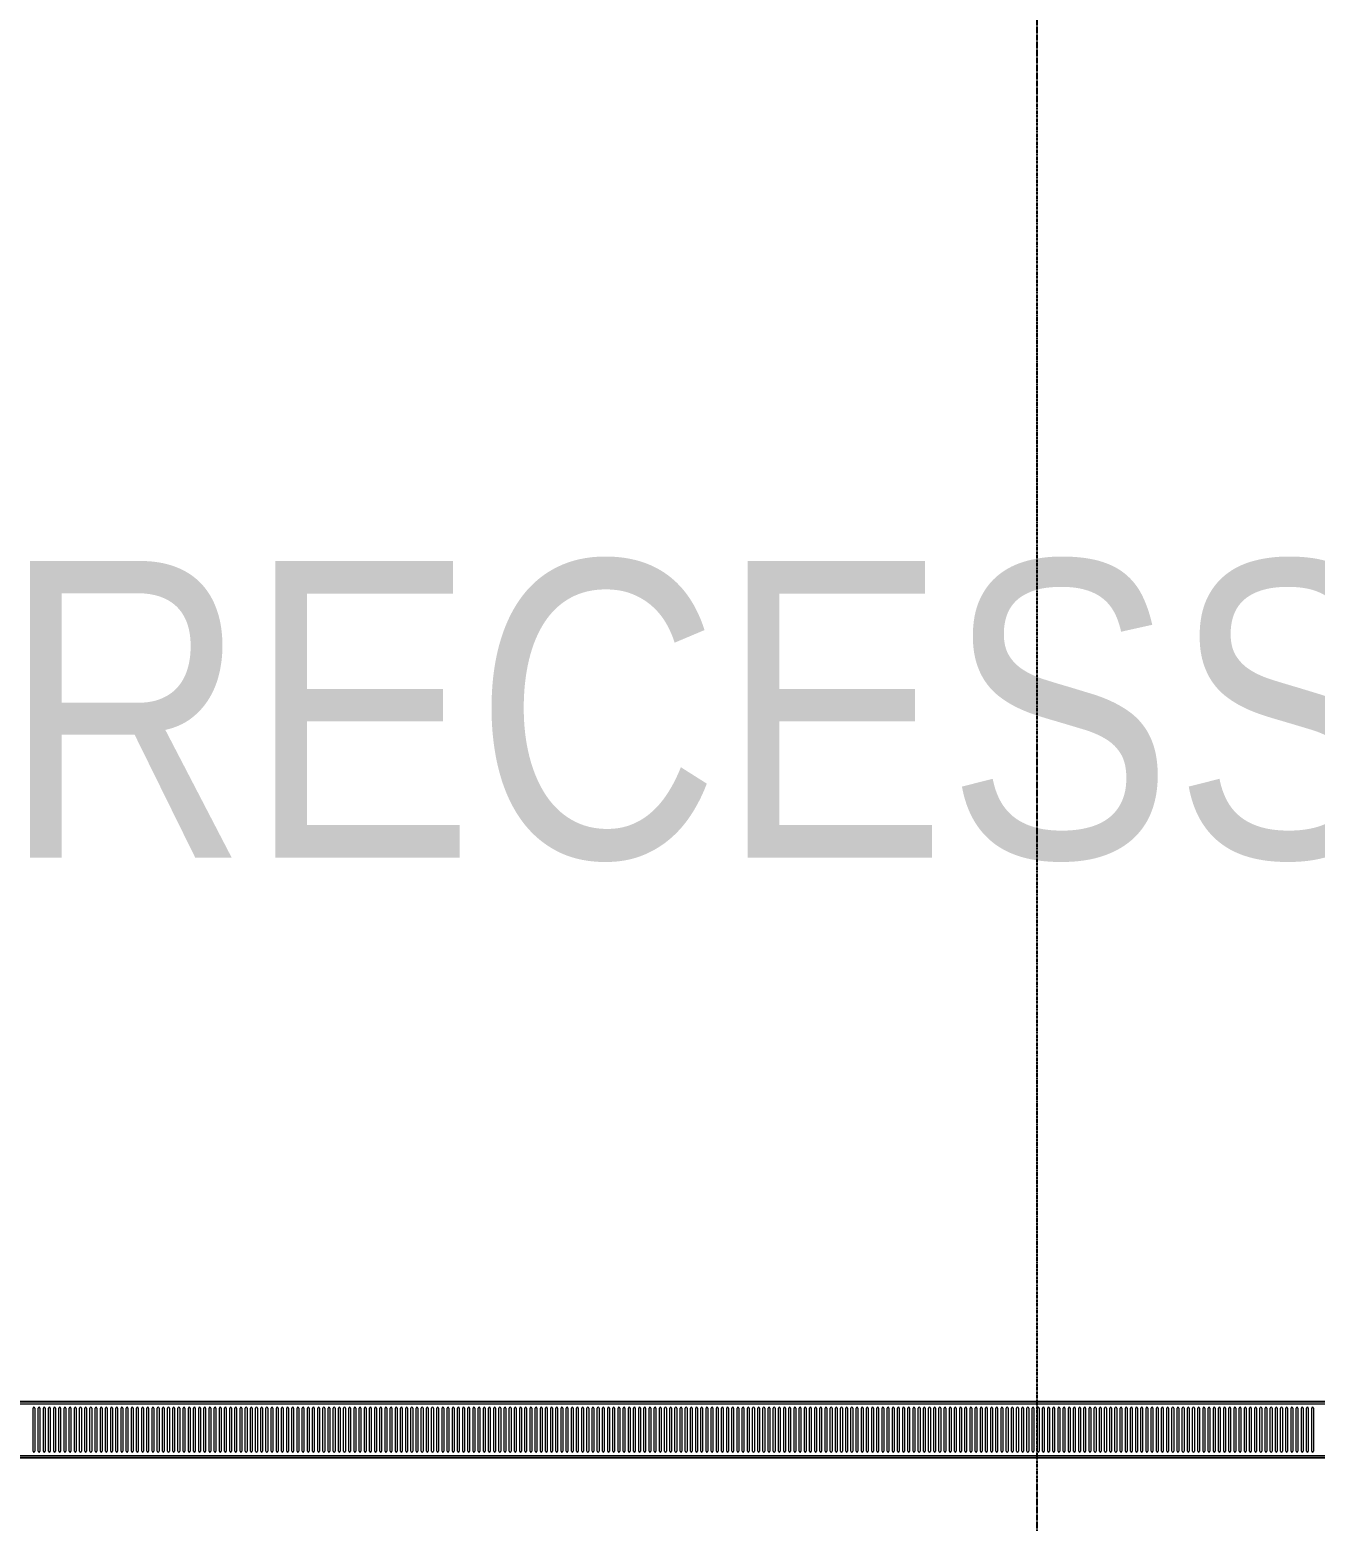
# Model space of a CAD drawing. Header units: millimetres. Extents: x -677815 to 476396, y -125373 to 39000.
# Drawn here: x 15109 to 22559, y 4417 to 13061 of the extents above; entities that cross this region are included whole.
import ezdxf

# ---------------------------------------------------------------- set-up
doc = ezdxf.new("R2010")
doc.units = ezdxf.units.MM
doc.linetypes.add('Xref building Toll$0$Grid Line', pattern=[22.225, 12.7, -3.175, 3.175, -3.175])
for name, color, linetype, lineweight in [('AM_BOR', 4, 'Continuous', 25), ('Xref building Toll$0$A-FLOR', 192, 'Continuous', 25), ('Xref building Toll$0$A-GENM', 13, 'Continuous', 9), ('Xref building Toll$0$G-ANNO-TEXT', 40, 'Continuous', 35)]:
    doc.layers.add(name, color=color, linetype=linetype, lineweight=lineweight)
doc.layers.add('Xref building Toll$0$S-GRID', color=8, linetype='Continuous')
doc.styles.add('Xref building Toll$0$Arial Narrow', font='ARIALN.TTF', dxfattribs={"height": 491.641337})

# ---------------------------------------------------------------- blocks, each defined once
blk = doc.blocks.new('Xref building Toll$0$Toll Grids')
at = {"layer": 'Xref building Toll$0$S-GRID', "linetype": 'Xref building Toll$0$Grid Line'}
blk.add_line((20948, -125373.3), (20948, 36031.5), dxfattribs=at)
blk = doc.blocks.new('Xref building Toll$0$Trench_Drain_5744 - 300mm Wide-1264381-MASTER GROUND FLOOR')
at = {"layer": 'Xref building Toll$0$A-GENM'}
for p, q in [((-26929.5, 162.7), (26929.5, 162.7)), ((-26929.5, 150), (26929.5, 150)), ((-11977, -125), (-11977, 125)), ((-11967, 125), (-11967, -125)), ((-11947, -125), (-11947, 125)), ((-11937, 125), (-11937, -125)), ((-11917, -125), (-11917, 125)), ((-11907, 125), (-11907, -125)), ((-11887, -125), (-11887, 125)), ((-11877, 125), (-11877, -125)), ((-11857, -125), (-11857, 125)), ((-11847, 125), (-11847, -125)), ((-11827, -125), (-11827, 125)), ((-11817, 125), (-11817, -125)), ((-11797, -125), (-11797, 125)), ((-11787, 125), (-11787, -125)), ((-11767, -125), (-11767, 125)), ((-11757, 125), (-11757, -125)), ((-11737, -125), (-11737, 125)), ((-11727, 125), (-11727, -125)), ((-11707, -125), (-11707, 125)), ((-11697, 125), (-11697, -125)), ((-11677, -125), (-11677, 125)), ((-11667, 125), (-11667, -125)), ((-11646.9, -125), (-11646.9, 125)), ((-11636.9, 125), (-11636.9, -125)), ((-11616.9, -125), (-11616.9, 125)), ((-11606.9, 125), (-11606.9, -125)), ((-11586.9, -125), (-11586.9, 125)), ((-11576.9, 125), (-11576.9, -125)), ((-11556.9, -125), (-11556.9, 125)), ((-11546.9, 125), (-11546.9, -125)), ((-11526.9, -125), (-11526.9, 125)), ((-11516.9, 125), (-11516.9, -125)), ((-11496.9, -125), (-11496.9, 125)), ((-11486.9, 125), (-11486.9, -125)), ((-11466.9, -125), (-11466.9, 125)), ((-11456.9, 125), (-11456.9, -125)), ((-11436.9, -125), (-11436.9, 125)), ((-11426.9, 125), (-11426.9, -125)), ((-11406.9, -125), (-11406.9, 125)), ((-11396.9, 125), (-11396.9, -125)), ((-11376.9, -125), (-11376.9, 125)), ((-11366.9, 125), (-11366.9, -125)), ((-11346.9, -125), (-11346.9, 125)), ((-11336.9, 125), (-11336.9, -125)), ((-11316.9, -125), (-11316.9, 125)), ((-11306.9, 125), (-11306.9, -125)), ((-11286.9, -125), (-11286.9, 125)), ((-11276.9, 125), (-11276.9, -125)), ((-11256.9, -125), (-11256.9, 125)), ((-11246.9, 125), (-11246.9, -125)), ((-11226.9, -125), (-11226.9, 125)), ((-11216.9, 125), (-11216.9, -125)), ((-11196.9, -125), (-11196.9, 125)), ((-11186.9, 125), (-11186.9, -125)), ((-11166.9, -125), (-11166.9, 125)), ((-11156.9, 125), (-11156.9, -125)), ((-11136.9, -125), (-11136.9, 125)), ((-11126.9, 125), (-11126.9, -125)), ((-11106.9, -125), (-11106.9, 125)), ((-11096.9, 125), (-11096.9, -125)), ((-11076.9, -125), (-11076.9, 125)), ((-11066.9, 125), (-11066.9, -125)), ((-11046.8, -125), (-11046.8, 125)), ((-11036.8, 125), (-11036.8, -125)), ((-11016.8, -125), (-11016.8, 125)), ((-11006.8, 125), (-11006.8, -125)), ((-10986.8, -125), (-10986.8, 125)), ((-10976.8, 125), (-10976.8, -125)), ((-10956.8, -125), (-10956.8, 125)), ((-10946.8, 125), (-10946.8, -125)), ((-10926.8, -125), (-10926.8, 125)), ((-10916.8, 125), (-10916.8, -125)), ((-10896.8, -125), (-10896.8, 125)), ((-10886.8, 125), (-10886.8, -125)), ((-10866.8, -125), (-10866.8, 125)), ((-10856.8, 125), (-10856.8, -125)), ((-10836.8, -125), (-10836.8, 125)), ((-10826.8, 125), (-10826.8, -125)), ((-10806.8, -125), (-10806.8, 125)), ((-10796.8, 125), (-10796.8, -125)), ((-10776.8, -125), (-10776.8, 125)), ((-10766.8, 125), (-10766.8, -125)), ((-10746.8, -125), (-10746.8, 125)), ((-10736.8, 125), (-10736.8, -125)), ((-10716.8, -125), (-10716.8, 125)), ((-10706.8, 125), (-10706.8, -125)), ((-10686.8, -125), (-10686.8, 125)), ((-10676.8, 125), (-10676.8, -125)), ((-10656.8, -125), (-10656.8, 125)), ((-10646.8, 125), (-10646.8, -125)), ((-10626.8, -125), (-10626.8, 125)), ((-10616.8, 125), (-10616.8, -125)), ((-10596.8, -125), (-10596.8, 125)), ((-10586.8, 125), (-10586.8, -125)), ((-10566.8, -125), (-10566.8, 125)), ((-10556.8, 125), (-10556.8, -125)), ((-10536.8, -125), (-10536.8, 125)), ((-10526.8, 125), (-10526.8, -125)), ((-10506.8, -125), (-10506.8, 125)), ((-10496.8, 125), (-10496.8, -125)), ((-10476.8, -125), (-10476.8, 125)), ((-10466.8, 125), (-10466.8, -125)), ((-10446.7, -125), (-10446.7, 125)), ((-10436.7, 125), (-10436.7, -125)), ((-10416.7, -125), (-10416.7, 125)), ((-10406.7, 125), (-10406.7, -125)), ((-10386.7, -125), (-10386.7, 125)), ((-10376.7, 125), (-10376.7, -125)), ((-10356.7, -125), (-10356.7, 125)), ((-10346.7, 125), (-10346.7, -125)), ((-10326.7, -125), (-10326.7, 125)), ((-10316.7, 125), (-10316.7, -125)), ((-10296.7, -125), (-10296.7, 125)), ((-10286.7, 125), (-10286.7, -125)), ((-10266.7, -125), (-10266.7, 125)), ((-10256.7, 125), (-10256.7, -125)), ((-10236.7, -125), (-10236.7, 125)), ((-10226.7, 125), (-10226.7, -125)), ((-10206.7, -125), (-10206.7, 125)), ((-10196.7, 125), (-10196.7, -125)), ((-10176.7, -125), (-10176.7, 125)), ((-10166.7, 125), (-10166.7, -125)), ((-10146.7, -125), (-10146.7, 125)), ((-10136.7, 125), (-10136.7, -125)), ((-10116.7, -125), (-10116.7, 125)), ((-10106.7, 125), (-10106.7, -125)), ((-10086.7, -125), (-10086.7, 125)), ((-10076.7, 125), (-10076.7, -125)), ((-10056.7, -125), (-10056.7, 125)), ((-10046.7, 125), (-10046.7, -125)), ((-10026.7, -125), (-10026.7, 125)), ((-10016.7, 125), (-10016.7, -125)), ((-9996.7, -125), (-9996.7, 125)), ((-9986.7, 125), (-9986.7, -125)), ((-9966.7, -125), (-9966.7, 125)), ((-9956.7, 125), (-9956.7, -125)), ((-9936.7, -125), (-9936.7, 125)), ((-9926.7, 125), (-9926.7, -125)), ((-9906.7, -125), (-9906.7, 125)), ((-9896.7, 125), (-9896.7, -125)), ((-9876.7, -125), (-9876.7, 125)), ((-9866.7, 125), (-9866.7, -125)), ((-9846.6, -125), (-9846.6, 125)), ((-9836.6, 125), (-9836.6, -125)), ((-9816.6, -125), (-9816.6, 125)), ((-9806.6, 125), (-9806.6, -125)), ((-9786.6, -125), (-9786.6, 125)), ((-9776.6, 125), (-9776.6, -125)), ((-9756.6, -125), (-9756.6, 125)), ((-9746.6, 125), (-9746.6, -125)), ((-9726.6, -125), (-9726.6, 125)), ((-9716.6, 125), (-9716.6, -125)), ((-9696.6, -125), (-9696.6, 125)), ((-9686.6, 125), (-9686.6, -125)), ((-9666.6, -125), (-9666.6, 125)), ((-9656.6, 125), (-9656.6, -125)), ((-9636.6, -125), (-9636.6, 125)), ((-9626.6, 125), (-9626.6, -125)), ((-9606.6, -125), (-9606.6, 125)), ((-9596.6, 125), (-9596.6, -125)), ((-9576.6, -125), (-9576.6, 125)), ((-9566.6, 125), (-9566.6, -125)), ((-9546.6, -125), (-9546.6, 125)), ((-9536.6, 125), (-9536.6, -125)), ((-9516.6, -125), (-9516.6, 125)), ((-9506.6, 125), (-9506.6, -125)), ((-9486.6, -125), (-9486.6, 125)), ((-9476.6, 125), (-9476.6, -125)), ((-9456.6, -125), (-9456.6, 125)), ((-9446.6, 125), (-9446.6, -125)), ((-9426.6, -125), (-9426.6, 125)), ((-9416.6, 125), (-9416.6, -125)), ((-9396.6, -125), (-9396.6, 125)), ((-9386.6, 125), (-9386.6, -125)), ((-9366.6, -125), (-9366.6, 125)), ((-9356.6, 125), (-9356.6, -125)), ((-9336.6, -125), (-9336.6, 125)), ((-9326.6, 125), (-9326.6, -125)), ((-9306.6, -125), (-9306.6, 125)), ((-9296.6, 125), (-9296.6, -125)), ((-9276.6, -125), (-9276.6, 125)), ((-9266.6, 125), (-9266.6, -125)), ((-9246.5, -125), (-9246.5, 125)), ((-9236.5, 125), (-9236.5, -125)), ((-9216.5, -125), (-9216.5, 125)), ((-9206.5, 125), (-9206.5, -125)), ((-9186.5, -125), (-9186.5, 125)), ((-9176.5, 125), (-9176.5, -125)), ((-9156.5, -125), (-9156.5, 125)), ((-9146.5, 125), (-9146.5, -125)), ((-9126.5, -125), (-9126.5, 125)), ((-9116.5, 125), (-9116.5, -125)), ((-9096.5, -125), (-9096.5, 125)), ((-9086.5, 125), (-9086.5, -125)), ((-9066.5, -125), (-9066.5, 125)), ((-9056.5, 125), (-9056.5, -125)), ((-9036.5, -125), (-9036.5, 125)), ((-9026.5, 125), (-9026.5, -125)), ((-9006.5, -125), (-9006.5, 125)), ((-8996.5, 125), (-8996.5, -125)), ((-8976.5, -125), (-8976.5, 125)), ((-8966.5, 125), (-8966.5, -125)), ((-8946.5, -125), (-8946.5, 125)), ((-8936.5, 125), (-8936.5, -125)), ((-8916.5, -125), (-8916.5, 125)), ((-8906.5, 125), (-8906.5, -125)), ((-8886.5, -125), (-8886.5, 125)), ((-8876.5, 125), (-8876.5, -125)), ((-8856.5, -125), (-8856.5, 125)), ((-8846.5, 125), (-8846.5, -125)), ((-8826.5, -125), (-8826.5, 125)), ((-8816.5, 125), (-8816.5, -125)), ((-8796.5, -125), (-8796.5, 125)), ((-8786.5, 125), (-8786.5, -125)), ((-8766.5, -125), (-8766.5, 125)), ((-8756.5, 125), (-8756.5, -125)), ((-8736.5, -125), (-8736.5, 125)), ((-8726.5, 125), (-8726.5, -125)), ((-8706.5, -125), (-8706.5, 125)), ((-8696.5, 125), (-8696.5, -125)), ((-8676.4, -125), (-8676.4, 125)), ((-8666.4, 125), (-8666.4, -125)), ((-8646.4, -125), (-8646.4, 125)), ((-8636.4, 125), (-8636.4, -125)), ((-8616.4, -125), (-8616.4, 125)), ((-8606.4, 125), (-8606.4, -125)), ((-8586.4, -125), (-8586.4, 125)), ((-8576.4, 125), (-8576.4, -125)), ((-8556.4, -125), (-8556.4, 125)), ((-8546.4, 125), (-8546.4, -125)), ((-8526.4, -125), (-8526.4, 125)), ((-8516.4, 125), (-8516.4, -125)), ((-8496.4, -125), (-8496.4, 125)), ((-8486.4, 125), (-8486.4, -125)), ((-8466.4, -125), (-8466.4, 125)), ((-8456.4, 125), (-8456.4, -125)), ((-8436.4, -125), (-8436.4, 125)), ((-8426.4, 125), (-8426.4, -125)), ((-8406.4, -125), (-8406.4, 125)), ((-8396.4, 125), (-8396.4, -125)), ((-8376.4, -125), (-8376.4, 125)), ((-8366.4, 125), (-8366.4, -125)), ((-8346.4, -125), (-8346.4, 125)), ((-8336.4, 125), (-8336.4, -125)), ((-8316.4, -125), (-8316.4, 125)), ((-8306.4, 125), (-8306.4, -125)), ((-8286.4, -125), (-8286.4, 125)), ((-8276.4, 125), (-8276.4, -125)), ((-8256.4, -125), (-8256.4, 125)), ((-8246.4, 125), (-8246.4, -125)), ((-8226.4, -125), (-8226.4, 125)), ((-8216.4, 125), (-8216.4, -125)), ((-8196.4, -125), (-8196.4, 125)), ((-8186.4, 125), (-8186.4, -125)), ((-8166.4, -125), (-8166.4, 125)), ((-8156.4, 125), (-8156.4, -125)), ((-8136.4, -125), (-8136.4, 125)), ((-8126.4, 125), (-8126.4, -125)), ((-8106.4, -125), (-8106.4, 125)), ((-8096.4, 125), (-8096.4, -125)), ((-8076.3, -125), (-8076.3, 125)), ((-8066.3, 125), (-8066.3, -125)), ((-8046.3, -125), (-8046.3, 125)), ((-8036.3, 125), (-8036.3, -125)), ((-8016.3, -125), (-8016.3, 125)), ((-8006.3, 125), (-8006.3, -125)), ((-7986.3, -125), (-7986.3, 125)), ((-7976.3, 125), (-7976.3, -125)), ((-7956.3, -125), (-7956.3, 125)), ((-7946.3, 125), (-7946.3, -125)), ((-7926.3, -125), (-7926.3, 125)), ((-7916.3, 125), (-7916.3, -125)), ((-7896.3, -125), (-7896.3, 125)), ((-7886.3, 125), (-7886.3, -125)), ((-7866.3, -125), (-7866.3, 125)), ((-7856.3, 125), (-7856.3, -125)), ((-7836.3, -125), (-7836.3, 125)), ((-7826.3, 125), (-7826.3, -125)), ((-7806.3, -125), (-7806.3, 125)), ((-7796.3, 125), (-7796.3, -125)), ((-7776.3, -125), (-7776.3, 125)), ((-7766.3, 125), (-7766.3, -125)), ((-7746.3, -125), (-7746.3, 125)), ((-7736.3, 125), (-7736.3, -125)), ((-7716.3, -125), (-7716.3, 125)), ((-7706.3, 125), (-7706.3, -125)), ((-7686.3, -125), (-7686.3, 125)), ((-7676.3, 125), (-7676.3, -125)), ((-7656.3, -125), (-7656.3, 125)), ((-7646.3, 125), (-7646.3, -125)), ((-7626.3, -125), (-7626.3, 125)), ((-7616.3, 125), (-7616.3, -125)), ((-7596.3, -125), (-7596.3, 125)), ((-7586.3, 125), (-7586.3, -125)), ((-7566.3, -125), (-7566.3, 125)), ((-7556.3, 125), (-7556.3, -125)), ((-7536.3, -125), (-7536.3, 125)), ((-7526.3, 125), (-7526.3, -125)), ((-7506.3, -125), (-7506.3, 125)), ((-7496.3, 125), (-7496.3, -125)), ((-7476.2, -125), (-7476.2, 125)), ((-7466.2, 125), (-7466.2, -125)), ((-7446.2, -125), (-7446.2, 125)), ((-7436.2, 125), (-7436.2, -125)), ((-7416.2, -125), (-7416.2, 125)), ((-7406.2, 125), (-7406.2, -125)), ((-7386.2, -125), (-7386.2, 125)), ((-7376.2, 125), (-7376.2, -125)), ((-7356.2, -125), (-7356.2, 125)), ((-7346.2, 125), (-7346.2, -125)), ((-7326.2, -125), (-7326.2, 125)), ((-7316.2, 125), (-7316.2, -125)), ((-7296.2, -125), (-7296.2, 125)), ((-7286.2, 125), (-7286.2, -125)), ((-7266.2, -125), (-7266.2, 125)), ((-7256.2, 125), (-7256.2, -125)), ((-7236.2, -125), (-7236.2, 125)), ((-7226.2, 125), (-7226.2, -125)), ((-7206.2, -125), (-7206.2, 125)), ((-7196.2, 125), (-7196.2, -125)), ((-7176.2, -125), (-7176.2, 125)), ((-7166.2, 125), (-7166.2, -125)), ((-7146.2, -125), (-7146.2, 125)), ((-7136.2, 125), (-7136.2, -125)), ((-7116.2, -125), (-7116.2, 125)), ((-7106.2, 125), (-7106.2, -125)), ((-7086.2, -125), (-7086.2, 125)), ((-7076.2, 125), (-7076.2, -125)), ((-7056.2, -125), (-7056.2, 125)), ((-7046.2, 125), (-7046.2, -125)), ((-7026.2, -125), (-7026.2, 125)), ((-7016.2, 125), (-7016.2, -125)), ((-6996.2, -125), (-6996.2, 125)), ((-6986.2, 125), (-6986.2, -125)), ((-6966.2, -125), (-6966.2, 125)), ((-6956.2, 125), (-6956.2, -125)), ((-6936.2, -125), (-6936.2, 125)), ((-6926.2, 125), (-6926.2, -125)), ((-6906.2, -125), (-6906.2, 125)), ((-6896.2, 125), (-6896.2, -125)), ((-6876.1, -125), (-6876.1, 125)), ((-6866.1, 125), (-6866.1, -125)), ((-6846.1, -125), (-6846.1, 125)), ((-6836.1, 125), (-6836.1, -125)), ((-6816.1, -125), (-6816.1, 125)), ((-6806.1, 125), (-6806.1, -125)), ((-6786.1, -125), (-6786.1, 125)), ((-6776.1, 125), (-6776.1, -125)), ((-6756.1, -125), (-6756.1, 125)), ((-6746.1, 125), (-6746.1, -125)), ((-6726.1, -125), (-6726.1, 125)), ((-6716.1, 125), (-6716.1, -125)), ((-6696.1, -125), (-6696.1, 125)), ((-6686.1, 125), (-6686.1, -125)), ((-6666.1, -125), (-6666.1, 125)), ((-6656.1, 125), (-6656.1, -125)), ((-6636.1, -125), (-6636.1, 125)), ((-6626.1, 125), (-6626.1, -125)), ((-6606.1, -125), (-6606.1, 125)), ((-6596.1, 125), (-6596.1, -125)), ((-6576.1, -125), (-6576.1, 125)), ((-6566.1, 125), (-6566.1, -125)), ((-6546.1, -125), (-6546.1, 125)), ((-6536.1, 125), (-6536.1, -125)), ((-6516.1, -125), (-6516.1, 125)), ((-6506.1, 125), (-6506.1, -125)), ((-6486.1, -125), (-6486.1, 125)), ((-6476.1, 125), (-6476.1, -125)), ((-6456.1, -125), (-6456.1, 125)), ((-6446.1, 125), (-6446.1, -125)), ((-6426.1, -125), (-6426.1, 125)), ((-6416.1, 125), (-6416.1, -125)), ((-6396.1, -125), (-6396.1, 125)), ((-6386.1, 125), (-6386.1, -125)), ((-6366.1, -125), (-6366.1, 125)), ((-6356.1, 125), (-6356.1, -125)), ((-6336.1, -125), (-6336.1, 125)), ((-6326.1, 125), (-6326.1, -125)), ((-6306.1, -125), (-6306.1, 125)), ((-6296.1, 125), (-6296.1, -125)), ((-6276, -125), (-6276, 125)), ((-6266, 125), (-6266, -125)), ((-6246, -125), (-6246, 125)), ((-6236, 125), (-6236, -125)), ((-6216, -125), (-6216, 125)), ((-6206, 125), (-6206, -125)), ((-6186, -125), (-6186, 125)), ((-6176, 125), (-6176, -125)), ((-6156, -125), (-6156, 125)), ((-6146, 125), (-6146, -125)), ((-6126, -125), (-6126, 125)), ((-6116, 125), (-6116, -125)), ((-6096, -125), (-6096, 125)), ((-6086, 125), (-6086, -125)), ((-6066, -125), (-6066, 125)), ((-6056, 125), (-6056, -125)), ((-6036, -125), (-6036, 125)), ((-6026, 125), (-6026, -125)), ((-6006, -125), (-6006, 125)), ((-5996, 125), (-5996, -125)), ((-5976, -125), (-5976, 125)), ((-5966, 125), (-5966, -125)), ((-5946, -125), (-5946, 125)), ((-5936, 125), (-5936, -125)), ((-5916, -125), (-5916, 125)), ((-5906, 125), (-5906, -125)), ((-5886, -125), (-5886, 125)), ((-5876, 125), (-5876, -125)), ((-5856, -125), (-5856, 125)), ((-5846, 125), (-5846, -125)), ((-5826, -125), (-5826, 125)), ((-5816, 125), (-5816, -125)), ((-5796, -125), (-5796, 125)), ((-5786, 125), (-5786, -125)), ((-5766, -125), (-5766, 125)), ((-5756, 125), (-5756, -125)), ((-5736, -125), (-5736, 125)), ((-5726, 125), (-5726, -125)), ((-5706, -125), (-5706, 125)), ((-5696, 125), (-5696, -125)), ((-5675.9, -125), (-5675.9, 125)), ((-5665.9, 125), (-5665.9, -125)), ((-5645.9, -125), (-5645.9, 125)), ((-5635.9, 125), (-5635.9, -125)), ((-5615.9, -125), (-5615.9, 125)), ((-5605.9, 125), (-5605.9, -125)), ((-5585.9, -125), (-5585.9, 125)), ((-5575.9, 125), (-5575.9, -125)), ((-5555.9, -125), (-5555.9, 125)), ((-5545.9, 125), (-5545.9, -125)), ((-5525.9, -125), (-5525.9, 125)), ((-5515.9, 125), (-5515.9, -125)), ((-5495.9, -125), (-5495.9, 125)), ((-5485.9, 125), (-5485.9, -125)), ((-5465.9, -125), (-5465.9, 125)), ((-5455.9, 125), (-5455.9, -125)), ((-5435.9, -125), (-5435.9, 125)), ((-5425.9, 125), (-5425.9, -125)), ((-5405.9, -125), (-5405.9, 125)), ((-5395.9, 125), (-5395.9, -125)), ((-5375.9, -125), (-5375.9, 125)), ((-5365.9, 125), (-5365.9, -125)), ((-5345.9, -125), (-5345.9, 125)), ((-5335.9, 125), (-5335.9, -125)), ((-5315.9, -125), (-5315.9, 125)), ((-5305.9, 125), (-5305.9, -125)), ((-5285.9, -125), (-5285.9, 125)), ((-5275.9, 125), (-5275.9, -125)), ((-5255.9, -125), (-5255.9, 125)), ((-5245.9, 125), (-5245.9, -125)), ((-5225.9, -125), (-5225.9, 125)), ((-5215.9, 125), (-5215.9, -125)), ((-5195.9, -125), (-5195.9, 125)), ((-5185.9, 125), (-5185.9, -125)), ((-5165.9, -125), (-5165.9, 125)), ((-5155.9, 125), (-5155.9, -125)), ((-5135.9, -125), (-5135.9, 125)), ((-5125.9, 125), (-5125.9, -125)), ((-5105.9, -125), (-5105.9, 125)), ((-5095.9, 125), (-5095.9, -125)), ((-5075.8, -125), (-5075.8, 125)), ((-5065.8, 125), (-5065.8, -125)), ((-5045.8, -125), (-5045.8, 125)), ((-5035.8, 125), (-5035.8, -125)), ((-5015.8, -125), (-5015.8, 125)), ((-5005.8, 125), (-5005.8, -125)), ((-4985.8, -125), (-4985.8, 125)), ((-4975.8, 125), (-4975.8, -125)), ((-4955.8, -125), (-4955.8, 125)), ((-4945.8, 125), (-4945.8, -125)), ((-4925.8, -125), (-4925.8, 125)), ((-4915.8, 125), (-4915.8, -125)), ((-4895.8, -125), (-4895.8, 125)), ((-4885.8, 125), (-4885.8, -125)), ((-4865.8, -125), (-4865.8, 125)), ((-4855.8, 125), (-4855.8, -125)), ((-4835.8, -125), (-4835.8, 125)), ((-4825.8, 125), (-4825.8, -125)), ((-4805.8, -125), (-4805.8, 125)), ((-4795.8, 125), (-4795.8, -125)), ((-4775.8, -125), (-4775.8, 125)), ((-4765.8, 125), (-4765.8, -125)), ((-4745.8, -125), (-4745.8, 125)), ((-4735.8, 125), (-4735.8, -125)), ((-4715.8, -125), (-4715.8, 125)), ((-4705.8, 125), (-4705.8, -125)), ((-4685.8, -125), (-4685.8, 125)), ((-4675.8, 125), (-4675.8, -125)), ((-4655.8, -125), (-4655.8, 125)), ((-4645.8, 125), (-4645.8, -125)), ((-4625.8, -125), (-4625.8, 125)), ((-4615.8, 125), (-4615.8, -125)), ((-4595.8, -125), (-4595.8, 125)), ((-4585.8, 125), (-4585.8, -125)), ((-4565.8, -125), (-4565.8, 125)), ((-4555.8, 125), (-4555.8, -125)), ((-26929.5, -150), (26929.5, -150)), ((-26929.5, -162.7), (26929.5, -162.7))]:
    blk.add_line(p, q, dxfattribs=at)
for centre, start, end in [((-11972, 125), 0, 180), ((-11942, 125), 0, 180), ((-11912, 125), 0, 180), ((-11882, 125), 0, 180), ((-11852, 125), 0, 180), ((-11822, 125), 0, 180), ((-11792, 125), 0, 180), ((-11762, 125), 0, 180), ((-11732, 125), 0, 180), ((-11702, 125), 0, 180), ((-11672, 125), 0, 180), ((-11641.9, 125), 0, 180), ((-11611.9, 125), 0, 180), ((-11581.9, 125), 0, 180), ((-11551.9, 125), 0, 180), ((-11521.9, 125), 0, 180), ((-11491.9, 125), 0, 180), ((-11461.9, 125), 0, 180), ((-11431.9, 125), 0, 180), ((-11401.9, 125), 0, 180), ((-11371.9, 125), 0, 180), ((-11341.9, 125), 0, 180), ((-11311.9, 125), 0, 180), ((-11281.9, 125), 0, 180), ((-11251.9, 125), 0, 180), ((-11221.9, 125), 0, 180), ((-11191.9, 125), 0, 180), ((-11161.9, 125), 0, 180), ((-11131.9, 125), 0, 180), ((-11101.9, 125), 0, 180), ((-11071.9, 125), 0, 180), ((-11041.8, 125), 0, 180), ((-11011.8, 125), 0, 180), ((-10981.8, 125), 0, 180), ((-10951.8, 125), 0, 180), ((-10921.8, 125), 0, 180), ((-10891.8, 125), 0, 180), ((-10861.8, 125), 0, 180), ((-10831.8, 125), 0, 180), ((-10801.8, 125), 0, 180), ((-10771.8, 125), 0, 180), ((-10741.8, 125), 0, 180), ((-10711.8, 125), 0, 180), ((-10681.8, 125), 0, 180), ((-10651.8, 125), 0, 180), ((-10621.8, 125), 0, 180), ((-10591.8, 125), 0, 180), ((-10561.8, 125), 0, 180), ((-10531.8, 125), 0, 180), ((-10501.8, 125), 0, 180), ((-10471.8, 125), 0, 180), ((-10441.7, 125), 0, 180), ((-10411.7, 125), 0, 180), ((-10381.7, 125), 0, 180), ((-10351.7, 125), 0, 180), ((-10321.7, 125), 0, 180), ((-10291.7, 125), 0, 180), ((-10261.7, 125), 0, 180), ((-10231.7, 125), 0, 180), ((-10201.7, 125), 0, 180), ((-10171.7, 125), 0, 180), ((-10141.7, 125), 0, 180), ((-10111.7, 125), 0, 180), ((-10081.7, 125), 0, 180), ((-10051.7, 125), 0, 180), ((-10021.7, 125), 0, 180), ((-9991.7, 125), 0, 180), ((-9961.7, 125), 0, 180), ((-9931.7, 125), 0, 180), ((-9901.7, 125), 0, 180), ((-9871.7, 125), 0, 180), ((-9841.6, 125), 0, 180), ((-9811.6, 125), 0, 180), ((-9781.6, 125), 0, 180), ((-9751.6, 125), 0, 180), ((-9721.6, 125), 0, 180), ((-9691.6, 125), 360, 180), ((-9661.6, 125), 0, 180), ((-9631.6, 125), 0, 180), ((-9601.6, 125), 0, 180), ((-9571.6, 125), 0, 180), ((-9541.6, 125), 0, 180), ((-9511.6, 125), 0, 180), ((-9481.6, 125), 0, 180), ((-9451.6, 125), 0, 180), ((-9421.6, 125), 0, 180), ((-9391.6, 125), 0, 180), ((-9361.6, 125), 0, 180), ((-9331.6, 125), 360, 180), ((-9301.6, 125), 0, 180), ((-9271.6, 125), 0, 180), ((-9241.5, 125), 0, 180), ((-9211.5, 125), 0, 180), ((-9181.5, 125), 0, 180), ((-9151.5, 125), 0, 180), ((-9121.5, 125), 0, 180), ((-9091.5, 125), 0, 180), ((-9061.5, 125), 0, 180), ((-9031.5, 125), 0, 180), ((-9001.5, 125), 0, 180), ((-8971.5, 125), 0, 180), ((-8941.5, 125), 0, 180), ((-8911.5, 125), 360, 180), ((-8881.5, 125), 0, 180), ((-8851.5, 125), 0, 180), ((-8821.5, 125), 0, 180), ((-8791.5, 125), 0, 180), ((-8761.5, 125), 0, 180), ((-8731.5, 125), 0, 180), ((-8701.5, 125), 0, 180), ((-8671.4, 125), 0, 180), ((-8641.4, 125), 0, 180), ((-8611.4, 125), 0, 180), ((-8581.4, 125), 0, 180), ((-8551.4, 125), 0, 180), ((-8521.4, 125), 0, 180), ((-8491.4, 125), 0, 180), ((-8461.4, 125), 0, 180), ((-8431.4, 125), 0, 180), ((-8401.4, 125), 0, 180), ((-8371.4, 125), 0, 180), ((-8341.4, 125), 0, 180), ((-8311.4, 125), 0, 180), ((-8281.4, 125), 0, 180), ((-8251.4, 125), 0, 180), ((-8221.4, 125), 0, 180), ((-8191.4, 125), 360, 180), ((-8161.4, 125), 0, 180), ((-8131.4, 125), 0, 180), ((-8101.4, 125), 0, 180), ((-8071.3, 125), 0, 180), ((-8041.3, 125), 0, 180), ((-8011.3, 125), 0, 180), ((-7981.3, 125), 0, 180), ((-7951.3, 125), 0, 180), ((-7921.3, 125), 0, 180), ((-7891.3, 125), 0, 180), ((-7861.3, 125), 0, 180), ((-7831.3, 125), 0, 180), ((-7801.3, 125), 0, 180), ((-7771.3, 125), 0, 180), ((-7741.3, 125), 0, 180), ((-7711.3, 125), 0, 180), ((-7681.3, 125), 0, 180), ((-7651.3, 125), 0, 180), ((-7621.3, 125), 0, 180), ((-7591.3, 125), 0, 180), ((-7561.3, 125), 0, 180), ((-7531.3, 125), 0, 180), ((-7501.3, 125), 0, 180), ((-7471.2, 125), 0, 180), ((-7441.2, 125), 0, 180), ((-7411.2, 125), 0, 180), ((-7381.2, 125), 0, 180), ((-7351.2, 125), 0, 180), ((-7321.2, 125), 0, 180), ((-7291.2, 125), 0, 180), ((-7261.2, 125), 0, 180), ((-7231.2, 125), 0, 180), ((-7201.2, 125), 0, 180), ((-7171.2, 125), 0, 180), ((-7141.2, 125), 0, 180), ((-7111.2, 125), 0, 180), ((-7081.2, 125), 0, 180), ((-7051.2, 125), 0, 180), ((-7021.2, 125), 0, 180), ((-6991.2, 125), 0, 180), ((-6961.2, 125), 0, 180), ((-6931.2, 125), 0, 180), ((-6901.2, 125), 0, 180), ((-6871.1, 125), 0, 180), ((-6841.1, 125), 0, 180), ((-6811.1, 125), 0, 180), ((-6781.1, 125), 0, 180), ((-6751.1, 125), 0, 180), ((-6721.1, 125), 0, 180), ((-6691.1, 125), 0, 180), ((-6661.1, 125), 0, 180), ((-6631.1, 125), 0, 180), ((-6601.1, 125), 0, 180), ((-6571.1, 125), 0, 180), ((-6541.1, 125), 0, 180), ((-6511.1, 125), 0, 180), ((-6481.1, 125), 0, 180), ((-6451.1, 125), 0, 180), ((-6421.1, 125), 0, 180), ((-6391.1, 125), 0, 180), ((-6361.1, 125), 0, 180), ((-6331.1, 125), 0, 180), ((-6301.1, 125), 0, 180), ((-6271, 125), 0, 180), ((-6241, 125), 0, 180), ((-6211, 125), 0, 180), ((-6181, 125), 0, 180), ((-6151, 125), 0, 180), ((-6121, 125), 0, 180), ((-6091, 125), 0, 180), ((-6061, 125), 0, 180), ((-6031, 125), 0, 180), ((-6001, 125), 0, 180), ((-5971, 125), 360, 180), ((-5941, 125), 0, 180), ((-5911, 125), 0, 180), ((-5881, 125), 0, 180), ((-5851, 125), 0, 180), ((-5821, 125), 0, 180), ((-5791, 125), 360, 180), ((-5761, 125), 0, 180), ((-5731, 125), 0, 180), ((-5701, 125), 0, 180), ((-5670.9, 125), 0, 180), ((-5640.9, 125), 0, 180), ((-5610.9, 125), 360, 180), ((-5580.9, 125), 0, 180), ((-5550.9, 125), 0, 180), ((-5520.9, 125), 0, 180), ((-5490.9, 125), 0, 180), ((-5460.9, 125), 0, 180), ((-5430.9, 125), 360, 180), ((-5400.9, 125), 0, 180), ((-5370.9, 125), 0, 180), ((-5340.9, 125), 0, 180), ((-5310.9, 125), 0, 180), ((-5280.9, 125), 0, 180), ((-5250.9, 125), 360, 180), ((-5220.9, 125), 0, 180), ((-5190.9, 125), 0, 180), ((-5160.9, 125), 0, 180), ((-5130.9, 125), 0, 180), ((-5100.9, 125), 0, 180), ((-5070.8, 125), 0, 180), ((-5040.8, 125), 0, 180), ((-5010.8, 125), 0, 180), ((-4980.8, 125), 0, 180), ((-4950.8, 125), 0, 180), ((-4920.8, 125), 0, 180), ((-4890.8, 125), 0, 180), ((-4860.8, 125), 0, 180), ((-4830.8, 125), 0, 180), ((-4800.8, 125), 0, 180), ((-4770.8, 125), 0, 180), ((-4740.8, 125), 0, 180), ((-4710.8, 125), 0, 180), ((-4680.8, 125), 0, 180), ((-4650.8, 125), 360, 180), ((-4620.8, 125), 0, 180), ((-4590.8, 125), 0, 180), ((-4560.8, 125), 0, 180), ((-11972, -125), 180, 0), ((-11942, -125), 180, 0), ((-11912, -125), 180, 0), ((-11882, -125), 180, 0), ((-11852, -125), 180, 0), ((-11822, -125), 180, 0), ((-11792, -125), 180, 0), ((-11762, -125), 180, 0), ((-11732, -125), 180, 0), ((-11702, -125), 180, 0), ((-11672, -125), 180, 0), ((-11641.9, -125), 180, 0), ((-11611.9, -125), 180, 0), ((-11581.9, -125), 180, 0), ((-11551.9, -125), 180, 0), ((-11521.9, -125), 180, 0), ((-11491.9, -125), 180, 0), ((-11461.9, -125), 180, 0), ((-11431.9, -125), 180, 0), ((-11401.9, -125), 180, 0), ((-11371.9, -125), 180, 0), ((-11341.9, -125), 180, 0), ((-11311.9, -125), 180, 0), ((-11281.9, -125), 180, 0), ((-11251.9, -125), 180, 0), ((-11221.9, -125), 180, 0), ((-11191.9, -125), 180, 0), ((-11161.9, -125), 180, 0), ((-11131.9, -125), 180, 0), ((-11101.9, -125), 180, 0), ((-11071.9, -125), 180, 0), ((-11041.8, -125), 180, 0), ((-11011.8, -125), 180, 0), ((-10981.8, -125), 180, 0), ((-10951.8, -125), 180, 0), ((-10921.8, -125), 180, 0), ((-10891.8, -125), 180, 0), ((-10861.8, -125), 180, 0), ((-10831.8, -125), 180, 0), ((-10801.8, -125), 180, 0), ((-10771.8, -125), 180, 0), ((-10741.8, -125), 180, 0), ((-10711.8, -125), 180, 0), ((-10681.8, -125), 180, 0), ((-10651.8, -125), 180, 0), ((-10621.8, -125), 180, 0), ((-10591.8, -125), 180, 0), ((-10561.8, -125), 180, 0), ((-10531.8, -125), 180, 0), ((-10501.8, -125), 180, 0), ((-10471.8, -125), 180, 0), ((-10441.7, -125), 180, 0), ((-10411.7, -125), 180, 0), ((-10381.7, -125), 180, 0), ((-10351.7, -125), 180, 0), ((-10321.7, -125), 180, 0), ((-10291.7, -125), 180, 0), ((-10261.7, -125), 180, 0), ((-10231.7, -125), 180, 0), ((-10201.7, -125), 180, 0), ((-10171.7, -125), 180, 0), ((-10141.7, -125), 180, 0), ((-10111.7, -125), 180, 0), ((-10081.7, -125), 180, 0), ((-10051.7, -125), 180, 0), ((-10021.7, -125), 180, 0), ((-9991.7, -125), 180, 0), ((-9961.7, -125), 180, 0), ((-9931.7, -125), 180, 0), ((-9901.7, -125), 180, 0), ((-9871.7, -125), 180, 0), ((-9841.6, -125), 180, 0), ((-9811.6, -125), 180, 0), ((-9781.6, -125), 180, 0), ((-9751.6, -125), 180, 0), ((-9721.6, -125), 180, 0), ((-9691.6, -125), 180, 0), ((-9661.6, -125), 180, 0), ((-9631.6, -125), 180, 0), ((-9601.6, -125), 180, 0), ((-9571.6, -125), 180, 0), ((-9541.6, -125), 180, 0), ((-9511.6, -125), 180, 0), ((-9481.6, -125), 180, 0), ((-9451.6, -125), 180, 0), ((-9421.6, -125), 180, 0), ((-9391.6, -125), 180, 0), ((-9361.6, -125), 180, 0), ((-9331.6, -125), 180, 0), ((-9301.6, -125), 180, 0), ((-9271.6, -125), 180, 0), ((-9241.5, -125), 180, 0), ((-9211.5, -125), 180, 0), ((-9181.5, -125), 180, 0), ((-9151.5, -125), 180, 0), ((-9121.5, -125), 180, 0), ((-9091.5, -125), 180, 0), ((-9061.5, -125), 180, 0), ((-9031.5, -125), 180, 0), ((-9001.5, -125), 180, 0), ((-8971.5, -125), 180, 0), ((-8941.5, -125), 180, 0), ((-8911.5, -125), 180, 0), ((-8881.5, -125), 180, 0), ((-8851.5, -125), 180, 0), ((-8821.5, -125), 180, 0), ((-8791.5, -125), 180, 0), ((-8761.5, -125), 180, 0), ((-8731.5, -125), 180, 0), ((-8701.5, -125), 180, 0), ((-8671.4, -125), 180, 0), ((-8641.4, -125), 180, 0), ((-8611.4, -125), 180, 0), ((-8581.4, -125), 180, 0), ((-8551.4, -125), 180, 0), ((-8521.4, -125), 180, 0), ((-8491.4, -125), 180, 0), ((-8461.4, -125), 180, 0), ((-8431.4, -125), 180, 0), ((-8401.4, -125), 180, 0), ((-8371.4, -125), 180, 0), ((-8341.4, -125), 180, 0), ((-8311.4, -125), 180, 0), ((-8281.4, -125), 180, 0), ((-8251.4, -125), 180, 0), ((-8221.4, -125), 180, 0), ((-8191.4, -125), 180, 0), ((-8161.4, -125), 180, 0), ((-8131.4, -125), 180, 0), ((-8101.4, -125), 180, 0), ((-8071.3, -125), 180, 0), ((-8041.3, -125), 180, 0), ((-8011.3, -125), 180, 0), ((-7981.3, -125), 180, 0), ((-7951.3, -125), 180, 0), ((-7921.3, -125), 180, 0), ((-7891.3, -125), 180, 0), ((-7861.3, -125), 180, 0), ((-7831.3, -125), 180, 0), ((-7801.3, -125), 180, 0), ((-7771.3, -125), 180, 0), ((-7741.3, -125), 180, 0), ((-7711.3, -125), 180, 0), ((-7681.3, -125), 180, 0), ((-7651.3, -125), 180, 0), ((-7621.3, -125), 180, 0), ((-7591.3, -125), 180, 0), ((-7561.3, -125), 180, 0), ((-7531.3, -125), 180, 0), ((-7501.3, -125), 180, 0), ((-7471.2, -125), 180, 0), ((-7441.2, -125), 180, 0), ((-7411.2, -125), 180, 0), ((-7381.2, -125), 180, 0), ((-7351.2, -125), 180, 0), ((-7321.2, -125), 180, 0), ((-7291.2, -125), 180, 0), ((-7261.2, -125), 180, 0), ((-7231.2, -125), 180, 0), ((-7201.2, -125), 180, 0), ((-7171.2, -125), 180, 0), ((-7141.2, -125), 180, 0), ((-7111.2, -125), 180, 0), ((-7081.2, -125), 180, 0), ((-7051.2, -125), 180, 0), ((-7021.2, -125), 180, 0), ((-6991.2, -125), 180, 0), ((-6961.2, -125), 180, 0), ((-6931.2, -125), 180, 0), ((-6901.2, -125), 180, 0), ((-6871.1, -125), 180, 0), ((-6841.1, -125), 180, 0), ((-6811.1, -125), 180, 0), ((-6781.1, -125), 180, 0), ((-6751.1, -125), 180, 0), ((-6721.1, -125), 180, 0), ((-6691.1, -125), 180, 0), ((-6661.1, -125), 180, 0), ((-6631.1, -125), 180, 0), ((-6601.1, -125), 180, 0), ((-6571.1, -125), 180, 0), ((-6541.1, -125), 180, 0), ((-6511.1, -125), 180, 0), ((-6481.1, -125), 180, 0), ((-6451.1, -125), 180, 0), ((-6421.1, -125), 180, 0), ((-6391.1, -125), 180, 0), ((-6361.1, -125), 180, 0), ((-6331.1, -125), 180, 0), ((-6301.1, -125), 180, 0), ((-6271, -125), 180, 0), ((-6241, -125), 180, 0), ((-6211, -125), 180, 0), ((-6181, -125), 180, 0), ((-6151, -125), 180, 0), ((-6121, -125), 180, 0), ((-6091, -125), 180, 0), ((-6061, -125), 180, 0), ((-6031, -125), 180, 0), ((-6001, -125), 180, 0), ((-5971, -125), 180, 0), ((-5941, -125), 180, 0), ((-5911, -125), 180, 0), ((-5881, -125), 180, 0), ((-5851, -125), 180, 0), ((-5821, -125), 180, 0), ((-5791, -125), 180, 0), ((-5761, -125), 180, 0), ((-5731, -125), 180, 0), ((-5701, -125), 180, 0), ((-5670.9, -125), 180, 0), ((-5640.9, -125), 180, 0), ((-5610.9, -125), 180, 0), ((-5580.9, -125), 180, 0), ((-5550.9, -125), 180, 0), ((-5520.9, -125), 180, 0), ((-5490.9, -125), 180, 0), ((-5460.9, -125), 180, 0), ((-5430.9, -125), 180, 0), ((-5400.9, -125), 180, 0), ((-5370.9, -125), 180, 0), ((-5340.9, -125), 180, 0), ((-5310.9, -125), 180, 0), ((-5280.9, -125), 180, 0), ((-5250.9, -125), 180, 0), ((-5220.9, -125), 180, 0), ((-5190.9, -125), 180, 0), ((-5160.9, -125), 180, 0), ((-5130.9, -125), 180, 0), ((-5100.9, -125), 180, 0), ((-5070.8, -125), 180, 0), ((-5040.8, -125), 180, 0), ((-5010.8, -125), 180, 0), ((-4980.8, -125), 180, 0), ((-4950.8, -125), 180, 0), ((-4920.8, -125), 180, 0), ((-4890.8, -125), 180, 0), ((-4860.8, -125), 180, 0), ((-4830.8, -125), 180, 0), ((-4800.8, -125), 180, 0), ((-4770.8, -125), 180, 0), ((-4740.8, -125), 180, 0), ((-4710.8, -125), 180, 0), ((-4680.8, -125), 180, 0), ((-4650.8, -125), 180, 0), ((-4620.8, -125), 180, 0), ((-4590.8, -125), 180, 0), ((-4560.8, -125), 180, 0)]:
    blk.add_arc(centre, 5, start, end, dxfattribs=at)
blk = doc.blocks.new('Xref building Toll$0$building block 28092016')
at = {"layer": 'Xref building Toll$0$A-FLOR'}
for p, q in [((722724.6, -666389.4), (776583.6, -666389.4)), ((776583.6, -666714.8), (722724.6, -666714.8))]:
    blk.add_line(p, q, dxfattribs=at)
at = {"layer": 'Xref building Toll$0$A-GENM'}
blk.add_blockref('Xref building Toll$0$Trench_Drain_5744 - 300mm Wide-1264381-MASTER GROUND FLOOR', (749654.1, -666552.1), dxfattribs=at)
at = {"layer": 'Xref building Toll$0$G-ANNO-TEXT', "color": 7, "insert": (737498, -661516.7), "char_height": 1720.745, "width": 33241.364, "attachment_point": 1, "line_spacing_factor": 0.968573, "style": 'Xref building Toll$0$Arial Narrow'}
blk.add_mtext('RECESSED LOADING DOCKS', dxfattribs=at)
blk = doc.blocks.new('Xref building Toll')
for name, p in [('Xref building Toll$0$Toll Grids', (0, 0)), ('Xref building Toll$0$building block 28092016', (-722549.6, 671499.5))]:
    blk.add_blockref(name, p)

msp = doc.modelspace()

# ---------------------------------------------------------------- block references
at = {"layer": 'AM_BOR'}
msp.add_blockref('Xref building Toll', (0, 0), dxfattribs=at)

doc.saveas('drawing.dxf')
